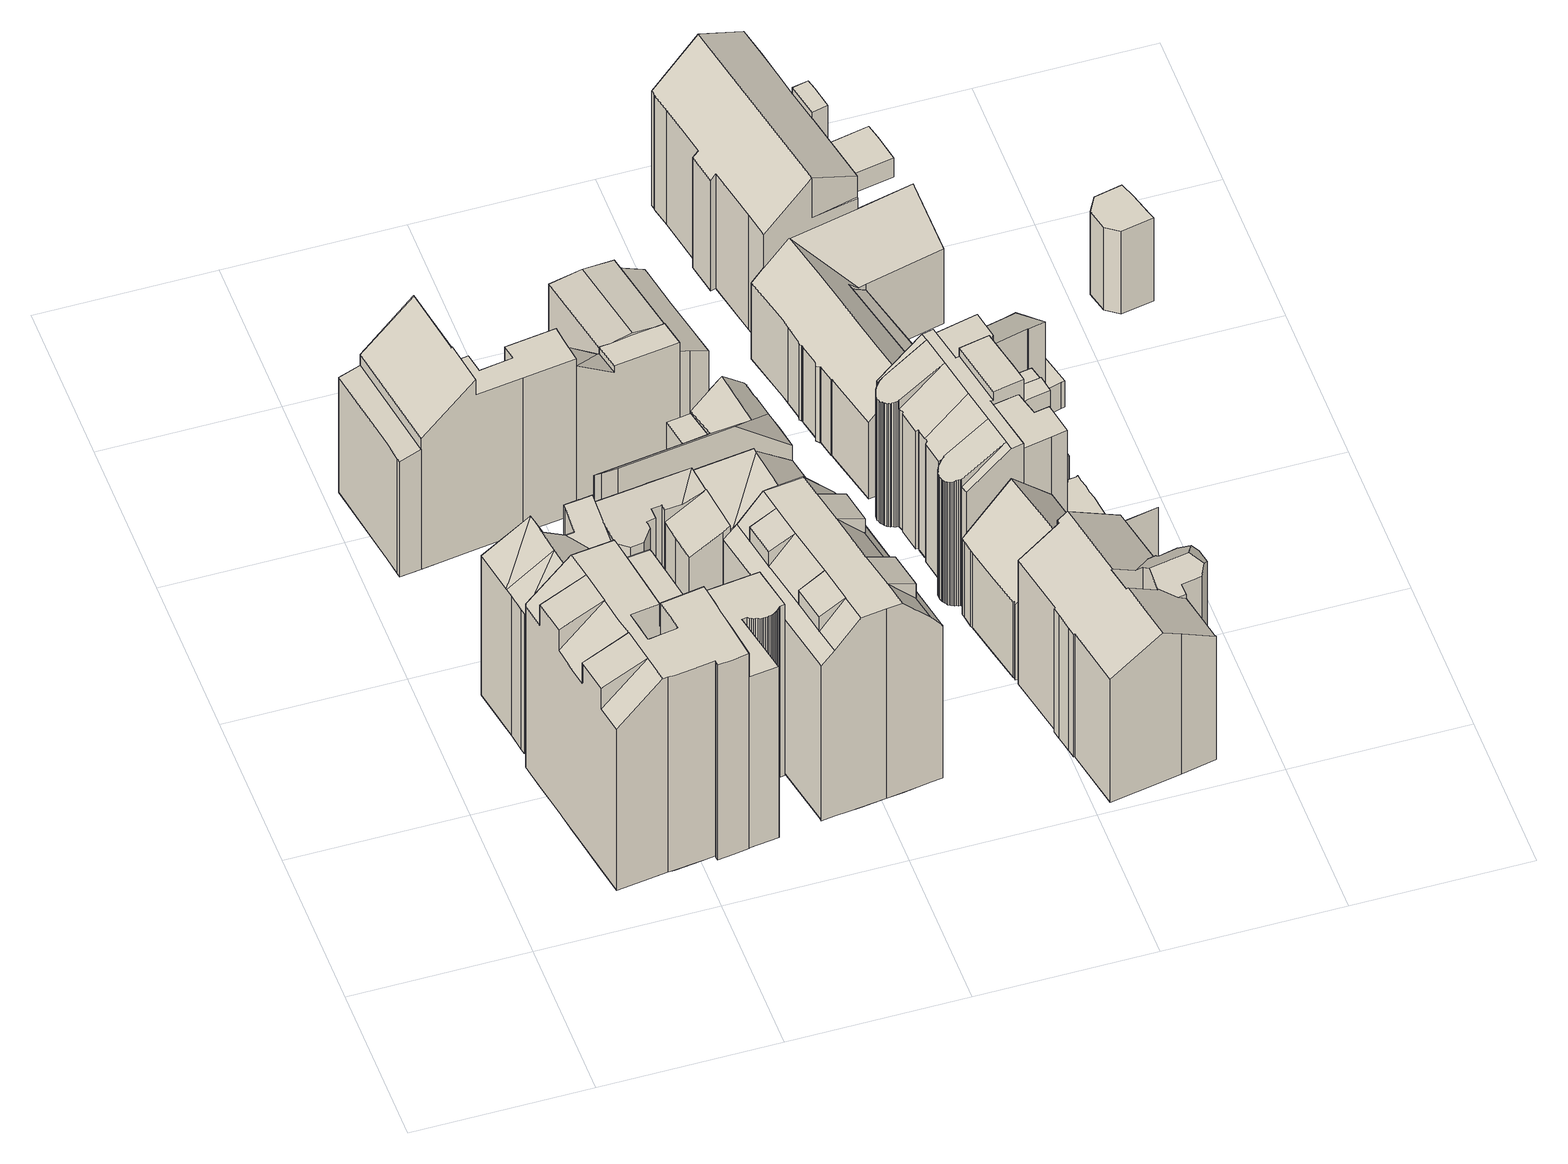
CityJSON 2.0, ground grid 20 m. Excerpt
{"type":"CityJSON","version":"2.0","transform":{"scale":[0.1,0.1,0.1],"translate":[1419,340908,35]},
"CityObjects":{
"building1":{"type":"Building","children":["building1-1","building1-2","building1-3"]},
"building1-1":{"type":"BuildingPart","attributes":{"measuredHeight":22.41,"roofType":"PULTDACH","HoeheDach":"60","NiedrigsteTraufeDesGebaeudes":"58","Blattnummer":"102081","HoeheGrund":"37"},"parents":["building1"],"geometry":[{"type":"Solid","lod":"2","boundaries":[[[[0,1,2]],[[3,4,5,6]],[[7,8,9,10]],[[10,9,11,12]],[[12,11,13,14]],[[14,13,15,16]],[[16,15,17,18]],[[18,17,19,20]],[[20,19,4,3]],[[21,22,23,24]],[[25,1,0,26]],[[27,21,24,28,7,10,12,14,16,18,20,3,6,29,25,26]],[[21,27,26,0,2,22]],[[7,28,24,23,30,8]],[[5,31,1,25,29,6]],[[19,17,15,13,11,9,8,30,23,22,2,1,31,5,4]]]]}]},
"building1-2":{"type":"BuildingPart","attributes":{"measuredHeight":23.78,"roofType":"PULTDACH","HoeheDach":"61","NiedrigsteTraufeDesGebaeudes":"57","Blattnummer":"102081","HoeheGrund":"37"},"parents":["building1"],"geometry":[{"type":"Solid","lod":"2","boundaries":[[[[32,33,34,35,36,37,38,39,40,41]],[[42,43,44]],[[45,32,41,46,43,42]],[[47,48,49,50,32,45]],[[51,33,32,50]],[[52,35,34]],[[53,49,48,54]],[[54,48,47,55]],[[56,57,58,59]],[[59,58,60,61]],[[61,60,62,63]],[[64,65,66,67]],[[68,69,70,71,72,73,74,75,76,53,54,55,77,78,79,80,81,82,83,84,56,59,61,63,85,64,67]],[[78,77,55,47,45,42,44,79]],[[75,74,73,72,52,34,33,51]],[[69,68,67,66,38,37]],[[36,35,52,72,71,70,69,37]],[[62,86,65,64,85,63]],[[40,39,57,56,84,83]],[[53,76,75,51,50,49]],[[41,40,83,82,81,46]],[[44,43,46,81,80,79]],[[38,66,65,86,62,60,58,57,39]]]]}]},
"building1-3":{"type":"BuildingPart","attributes":{"measuredHeight":22.8,"roofType":"PULTDACH","HoeheDach":"60","NiedrigsteTraufeDesGebaeudes":"57","Blattnummer":"102081","HoeheGrund":"37"},"parents":["building1"],"geometry":[{"type":"Solid","lod":"2","boundaries":[[[[87,88,89,90,91,92]],[[93,94,95,96,97,98]],[[93,92,91,94]],[[94,91,90,95]],[[95,90,89,96]],[[96,89,88,97]],[[97,88,87,98]],[[98,87,92,93]]]]}]},
"building2":{"type":"Building","children":["building2-1","building2-2","building2-3"]},
"building2-1":{"type":"BuildingPart","attributes":{"measuredHeight":25.05,"roofType":"FLACHDACH","HoeheDach":"60","NiedrigsteTraufeDesGebaeudes":"60","Blattnummer":"102081","HoeheGrund":"35"},"parents":["building2"],"geometry":[{"type":"Solid","lod":"2","boundaries":[[[[99,100,101,102,103,104,105,106,107,108,109,110,111,112,113,114,115,116,117,118,119,120,121,122,123,124,125]],[[126,127,128,129,130,131,132,133,134,135,136,137,138,139,140,141,142,143,144,145,146,147,148,149,150,151,152]],[[152,151,100,99]],[[151,150,101,100]],[[150,149,102,101]],[[149,148,103,102]],[[148,147,104,103]],[[147,146,105,104]],[[146,145,106,105]],[[145,144,107,106]],[[144,143,108,107]],[[143,142,109,108]],[[142,141,110,109]],[[141,140,111,110]],[[140,139,112,111]],[[139,138,113,112]],[[138,137,114,113]],[[137,136,115,114]],[[136,135,116,115]],[[135,134,117,116]],[[134,133,118,117]],[[133,132,119,118]],[[132,131,120,119]],[[131,130,121,120]],[[130,129,122,121]],[[129,128,123,122]],[[128,127,124,123]],[[127,126,125,124]],[[126,152,99,125]]]]}]},
"building2-2":{"type":"BuildingPart","attributes":{"measuredHeight":28.47,"roofType":"FLACHDACH","HoeheDach":"64","NiedrigsteTraufeDesGebaeudes":"59","Blattnummer":"102081","HoeheGrund":"35"},"parents":["building2"],"geometry":[{"type":"Solid","lod":"2","boundaries":[[[[153,154,155,156,157,158]],[[159,160,154,161]],[[162,163,164,165,166]],[[167,168,163,169]],[[170,158,157,171]],[[171,157,156,172]],[[153,161,154]],[[160,159,173]],[[174,166,165]],[[163,162,169]],[[175,176,177,178]],[[179,180,181,182]],[[183,184,185,186]],[[187,188,189,190]],[[190,189,191,192]],[[193,194,195,196,197,198,167,169,162,166,174,199,173,159,161,153,158,170]],[[156,155,200,201,202,176,175,203,204,205,172]],[[206,207,208,209,210,211,212,213,214,182,181,186,185]],[[215,187,190,192,216,217,218,219,198,197,196,195,194,193,170,171,172,205,204,203,175,178,220,221,179,182,214,213,212,211,210],[222,223,224,225,226,227,228,229]],[[154,160,230,165,164,163,168,231,232,233,191,189,188,234,209,208,207,206,185,184,235,236,237,238,239,240,241,242,243,200,155]],[[244,245,246,183,186,181,180,247,248,177,176,202,201]],[[243,242,241,246,245,244,201,200]],[[218,217,216,192,191,233,232,231]],[[248,247,180,179,221,220,178,177]],[[187,215,210,209,234,188]],[[222,229,236,235,184,183,223]],[[238,237,236,229,228,227]],[[239,238,227,226,225,240]],[[225,224,223,183,246,241,240]],[[198,219,218,231,168,167]],[[199,174,165,230,160,173]]]]}]},
"building2-3":{"type":"BuildingPart","attributes":{"measuredHeight":27.69,"roofType":"FLACHDACH","HoeheDach":"63","NiedrigsteTraufeDesGebaeudes":"58","Blattnummer":"102081","HoeheGrund":"36"},"parents":["building2"],"geometry":[{"type":"Solid","lod":"2","boundaries":[[[[249,250,251,252]],[[252,251,253,254]],[[255,256,257,258]],[[258,257,259,260]],[[259,261,260]],[[262,263,264,265,266,267,268,269,270,271,272,273,274,275,276,277,249,252,254,278,255,258,260]],[[279,280,281,282,275,274,273,272]],[[267,266,265,264,283,284,285,286]],[[282,287,288,250,249,277,276,275]],[[264,263,262,260,261,289,290,283]],[[291,256,255,278,254,253]],[[292,293,294,286,285,295,296,297,298,280,279,299]],[[298,300,281,280]],[[301,302,300,303]],[[296,304,302,297]],[[305,306,304,307]],[[300,302,304,306,284,283,290,308,309,310,311,287,282,281]],[[285,284,306,295]],[[311,312,288,287]],[[310,313,314,311]],[[309,315,316,310]],[[308,317,318,309]],[[312,316,315,319,289,261,259,257,256,291,253,251,250,288]],[[290,289,319,308]],[[271,299,279,272]],[[267,286,294,268]],[[268,294,293,269]],[[269,293,292,270]],[[270,292,299,271]],[[298,303,300]],[[302,301,297]],[[297,301,303,298]],[[296,307,304]],[[306,305,295]],[[295,305,307,296]],[[311,314,312]],[[312,314,313,316]],[[316,313,310]],[[309,318,315]],[[315,318,317,319]],[[319,317,308]]]]}]},
"building3":{"type":"Building","children":["building3-1","building3-2","building3-3","building3-4","building3-5","building3-6"]},
"building3-1":{"type":"BuildingPart","attributes":{"measuredHeight":7.3,"roofType":"FLACHDACH","HoeheDach":"45","NiedrigsteTraufeDesGebaeudes":"45","Blattnummer":"102081","HoeheGrund":"38"},"parents":["building3"],"geometry":[{"type":"Solid","lod":"2","boundaries":[[[[320,321,322,323,324,325,326,327,328,329,330,331]],[[332,333,334,335,336,337,338,339,340,341,342,343]],[[343,342,321,320]],[[342,341,322,321]],[[341,340,323,322]],[[340,339,324,323]],[[339,338,325,324]],[[338,337,326,325]],[[337,336,327,326]],[[336,335,328,327]],[[335,334,329,328]],[[334,333,330,329]],[[333,332,331,330]],[[332,343,320,331]]]]}]},
"building3-2":{"type":"BuildingPart","attributes":{"measuredHeight":24.81,"roofType":"PULTDACH","HoeheDach":"63","NiedrigsteTraufeDesGebaeudes":"57","Blattnummer":"102081","HoeheGrund":"38"},"parents":["building3"],"geometry":[{"type":"Solid","lod":"2","boundaries":[[[[344,345,346,347,348,349,350,351,352,353]],[[354,355,356,357]],[[353,358,359,344]],[[360,352,351,361]],[[361,351,350,362]],[[362,350,349,363]],[[363,349,348,364]],[[364,348,347,365]],[[365,347,346,366]],[[366,346,345,367]],[[367,368,369,370,371,354,357,372,360,361,362,363,364,365,366]],[[369,373,374,370]],[[369,368,367,345,344,359,373]],[[356,358,353,352,360,372,357]],[[374,375,355,354,371,370]],[[373,359,358,356,355,375,374]]]]}]},
"building3-3":{"type":"BuildingPart","attributes":{"measuredHeight":17.51,"roofType":"PULTDACH","HoeheDach":"55","NiedrigsteTraufeDesGebaeudes":"55","Blattnummer":"102081","HoeheGrund":"38"},"parents":["building3"],"geometry":[{"type":"Solid","lod":"2","boundaries":[[[[376,377,378,379,380,381]],[[382,370,369,383,384,385]],[[382,381,380,370]],[[370,380,379,369]],[[369,379,378,383]],[[383,378,377,384]],[[385,384,377,376,381,382]]]]}]},
"building3-4":{"type":"BuildingPart","attributes":{"measuredHeight":20.35,"roofType":"FLACHDACH","HoeheDach":"58","NiedrigsteTraufeDesGebaeudes":"58","Blattnummer":"102081","HoeheGrund":"38"},"parents":["building3"],"geometry":[{"type":"Solid","lod":"2","boundaries":[[[[386,387,388,389]],[[390,391,392,393]],[[393,392,387,386]],[[392,391,388,387]],[[391,390,389,388]],[[390,393,386,389]]]]}]},
"building3-5":{"type":"BuildingPart","attributes":{"measuredHeight":22.16,"roofType":"SATTELDACH","HoeheDach":"60","NiedrigsteTraufeDesGebaeudes":"57","Blattnummer":"102081","HoeheGrund":"37"},"parents":["building3"],"geometry":[{"type":"Solid","lod":"2","boundaries":[[[[394,395,396,397]],[[398,399,396,395]],[[400,401,402,403,404]],[[405,406,407,408,409,410,401,411,412]],[[402,409,413,414,403]],[[415,394,397,416]],[[400,411,401]],[[409,408,413]],[[398,405,412,399]],[[415,417,418,419,407,406,405,398,395,394]],[[418,417,415,416,420,421,422,423,424,425,426,419]],[[397,396,399,412,421,420,416]],[[413,408,407,419,426,425,414]],[[422,421,412,411,400,404,423]],[[410,409,402,401]],[[404,403,414,425,424,423]]]]}]},
"building3-6":{"type":"BuildingPart","attributes":{"measuredHeight":18.93,"roofType":"PULTDACH","HoeheDach":"56","NiedrigsteTraufeDesGebaeudes":"55","Blattnummer":"102081","HoeheGrund":"37"},"parents":["building3"],"geometry":[{"type":"Solid","lod":"2","boundaries":[[[[427,428,429,430,431,432,433]],[[425,434,435,436,437,438,419]],[[425,433,432,434]],[[434,432,431,435]],[[437,429,428,438]],[[438,428,427,419]],[[419,427,433,425]],[[430,429,437,436,435,431]]]]}]},
"building4":{"type":"Building","children":["building4-1","building4-2"]},
"building4-1":{"type":"BuildingPart","attributes":{"measuredHeight":5.82,"roofType":"FLACHDACH","HoeheDach":"43","NiedrigsteTraufeDesGebaeudes":"43","Blattnummer":"102081","HoeheGrund":"37"},"parents":["building4"],"geometry":[{"type":"Solid","lod":"2","boundaries":[[[[439,440,441,442,443,444]],[[445,446,447,448,449,450]],[[450,449,440,439]],[[449,448,441,440]],[[448,447,442,441]],[[447,446,443,442]],[[446,445,444,443]],[[445,450,439,444]]]]}]},
"building4-2":{"type":"BuildingPart","attributes":{"measuredHeight":11.66,"roofType":"PULTDACH","HoeheDach":"49","NiedrigsteTraufeDesGebaeudes":"44","Blattnummer":"102081","HoeheGrund":"37"},"parents":["building4"],"geometry":[{"type":"Solid","lod":"2","boundaries":[[[[451,452,453,454]],[[455,456,457,458,459,460,452,451]],[[461,462,463,464,465,459,458]],[[459,465,466,467,468,469,470,471,472]],[[473,454,453,474]],[[472,460,459]],[[475,456,455,476]],[[477,464,463,478]],[[478,463,462,479]],[[457,461,458]],[[480,471,470,481]],[[481,470,469,482]],[[482,469,468,483]],[[483,468,467,484]],[[484,467,466,485]],[[477,478,479,486,475,476,487,473,474,488,489,480,481,482,483,484,485]],[[453,452,460,472,471,480,489,488,474]],[[477,485,466,465,464]],[[475,486,479,462,461,457,456]],[[487,476,455,451,454,473]]]]}]},
"building5":{"type":"Building","children":["building5-1","building5-2"]},
"building5-1":{"type":"BuildingPart","attributes":{"measuredHeight":9.19,"roofType":"FLACHDACH","HoeheDach":"47","NiedrigsteTraufeDesGebaeudes":"47","Blattnummer":"102081","HoeheGrund":"37"},"parents":["building5"],"geometry":[{"type":"Solid","lod":"2","boundaries":[[[[438,490,491,418,419]],[[492,493,494,495,496]],[[496,495,490,438]],[[495,494,491,490]],[[494,493,418,491]],[[493,492,419,418]],[[492,496,438,419]]]]}]},
"building5-2":{"type":"BuildingPart","attributes":{"measuredHeight":15.71,"roofType":"PULTDACH","HoeheDach":"53","NiedrigsteTraufeDesGebaeudes":"47","Blattnummer":"102081","HoeheGrund":"37"},"parents":["building5"],"geometry":[{"type":"Solid","lod":"2","boundaries":[[[[497,498,499,500,501,502,503]],[[504,501,500,505,506,507]],[[508,509,510,500,499]],[[500,510,511,512,513,514,515,516,517,518,505]],[[519,503,502,520]],[[521,498,497,522]],[[522,497,503,519]],[[523,507,506,524]],[[525,504,507,523]],[[526,509,508,527]],[[528,518,517,529]],[[529,517,516,530]],[[530,516,515,531]],[[531,515,514,532]],[[532,514,513,533]],[[533,513,512,534]],[[512,511,534]],[[535,521,522,519,520,536,525,523,524,537,528,529,530,531,532,533,534,538,526,527]],[[510,509,526,538,534,511]],[[506,505,518,528,537,524]],[[521,535,527,508,499,498]],[[502,501,504,525,536,520]]]]}]},
"building6":{"type":"Building","children":["building6-1","building6-2"]},
"building6-1":{"type":"BuildingPart","attributes":{"measuredHeight":13.15,"roofType":"PULTDACH","HoeheDach":"50","NiedrigsteTraufeDesGebaeudes":"43","Blattnummer":"102081","HoeheGrund":"37"},"parents":["building6"],"geometry":[{"type":"Solid","lod":"2","boundaries":[[[[539,540,541,542]],[[542,541,543,544]],[[544,543,545,546]],[[547,548,549,550,540,539]],[[548,551,546,545,552,549]],[[551,548,547,539,542,544,546]],[[550,549,552,545,543,541,540]]]]}]},
"building6-2":{"type":"BuildingPart","attributes":{"measuredHeight":13.2,"roofType":"PULTDACH","HoeheDach":"50","NiedrigsteTraufeDesGebaeudes":"44","Blattnummer":"102081","HoeheGrund":"37"},"parents":["building6"],"geometry":[{"type":"Solid","lod":"2","boundaries":[[[[545,553,554,555,556,557,558,543]],[[559,560,561,562,563,564,565,566]],[[559,543,558,560]],[[562,556,555,563]],[[563,555,554,564]],[[564,554,553,565]],[[565,553,545,566]],[[566,545,543,559]],[[557,556,562,561,560,558]]]]}]},
"building7":{"type":"Building","attributes":{"measuredHeight":21.78,"roofType":"SATTELDACH","HoeheDach":"58","NiedrigsteTraufeDesGebaeudes":"54","Blattnummer":"102081","HoeheGrund":"36"},"geometry":[{"type":"Solid","lod":"2","boundaries":[[[[567,568,569,570,571,572,573,574,575,576,577,578,579,580,581,582]],[[578,583,584,585,586,579]],[[574,587,588,589,590,591,592,593,575]],[[594,595,596,597,598,599,600,584,583]],[[592,591,601,602,603,604,596,595]],[[604,605,606,597,596]],[[607,582,581,608]],[[608,581,580,609]],[[610,577,576,611]],[[612,573,572,613]],[[613,572,571,614]],[[614,571,570,615]],[[615,570,569,616]],[[616,569,568,617]],[[617,568,567,618]],[[618,567,582,607]],[[619,589,588,620]],[[620,588,587,621]],[[584,600,585]],[[622,599,598,623]],[[624,603,602,625]],[[590,601,591]],[[626,606,605,627]],[[628,624,625,629,619,620,621,630,612,613,614,615,616,617,618,607,608,609,631,632,633,622,623,634,626,627],[635,636,637,638,639,610,611,640,641]],[[610,639,638,637,594,583,578,577]],[[636,635,641,593,592,595,594,637]],[[624,628,627,605,604,603]],[[597,606,626,634,623,598]],[[601,590,589,619,629,625,602]],[[585,600,599,622,633,632,586]],[[612,630,621,587,574,573]],[[576,575,593,641,640,611]],[[580,579,586,632,631,609]]]]}]},
"building8":{"type":"Building","attributes":{"measuredHeight":16.93,"roofType":"SATTELDACH","HoeheDach":"53","NiedrigsteTraufeDesGebaeudes":"47","Blattnummer":"102081","HoeheGrund":"36"},"geometry":[{"type":"Solid","lod":"2","boundaries":[[[[642,643,644,645]],[[646,647,648,649]],[[649,648,650,651]],[[651,650,643,642]],[[652,653,654,655]],[[655,654,656,657]],[[657,656,658,659]],[[659,658,660,661]],[[661,660,662,663]],[[664,665,666,667]],[[667,666,668,669]],[[670,671,672,673]],[[673,672,674,675]],[[675,674,676,677]],[[677,676,678,679]],[[679,680,681,682,652,655,657,659,661,663,683,646,649,651,642,645,684,664,667,669,685,686,687,670,673,675,677]],[[652,682,681,680,679,678,688,689,690,653]],[[691,692,686,685,669,668]],[[692,693,671,670,687,686]],[[683,663,662,694,647,646]],[[644,695,665,664,684,645]],[[688,678,676,674,672,671,693,692,689]],[[696,690,689,692,691,668,666,665,695]],[[650,648,647,694,662,660,658,656,654,653,690,696,695,644,643]]]]}]},
"building9":{"type":"Building","children":["building9-1","building9-2","building9-3","building9-4","building9-5","building9-6","building9-7"]},
"building9-1":{"type":"BuildingPart","attributes":{"measuredHeight":20.37,"roofType":"FLACHDACH","HoeheDach":"57","NiedrigsteTraufeDesGebaeudes":"57","Blattnummer":"102081","HoeheGrund":"37"},"parents":["building9"],"geometry":[{"type":"Solid","lod":"2","boundaries":[[[[697,698,699,700,701]],[[702,703,704,705,706]],[[706,705,698,697]],[[705,704,699,698]],[[704,703,700,699]],[[703,702,701,700]],[[702,706,697,701]]]]}]},
"building9-2":{"type":"BuildingPart","attributes":{"measuredHeight":20.13,"roofType":"FLACHDACH","HoeheDach":"57","NiedrigsteTraufeDesGebaeudes":"57","Blattnummer":"102081","HoeheGrund":"37"},"parents":["building9"],"geometry":[{"type":"Solid","lod":"2","boundaries":[[[[707,708,709,710,711,712,713,714]],[[715,716,717,718,719,720,721,722]],[[722,721,708,707]],[[721,720,709,708]],[[720,719,710,709]],[[719,718,711,710]],[[718,717,712,711]],[[717,716,713,712]],[[716,715,714,713]],[[715,722,707,714]]]]}]},
"building9-3":{"type":"BuildingPart","attributes":{"measuredHeight":22.31,"roofType":"PULTDACH","HoeheDach":"59","NiedrigsteTraufeDesGebaeudes":"54","Blattnummer":"102081","HoeheGrund":"37"},"parents":["building9"],"geometry":[{"type":"Solid","lod":"2","boundaries":[[[[723,724,725,726,727,728,729,730,731,732,733,734,735,736,737,738,739,740,741,742,743,744,745,746,747,748,749,750,751,752,753,754]],[[755,740,756,757]],[[758,759,760,761,762,763,764,739,765]],[[766,767,768,769,770,771,772,773,774,775,776,777,778,779,780,781,782,783,784,785,786,787,788,789,790,791,792,793,794,795,796,797]],[[798,799,800,783,764,763,801,802,803]],[[804,805,782,806]],[[740,739,764,783,782,805,807,808,809,810,811,812,756]],[[813,814,815,816,817,818,819,820]],[[821,822,823,824,825]],[[826,754,753,827]],[[827,753,752,828]],[[828,752,751,829]],[[829,751,750,830]],[[830,750,749,831]],[[831,749,748,832]],[[832,748,747,833]],[[833,747,746,834]],[[834,746,745,835]],[[835,745,744,836]],[[836,744,743,837]],[[837,743,742,838]],[[755,741,740]],[[739,738,765]],[[839,737,736,840]],[[840,736,735,841]],[[841,735,734,842]],[[842,734,733,843]],[[843,733,732,844]],[[844,732,731,845]],[[845,731,730,846]],[[846,730,729,847]],[[847,729,728,848]],[[848,728,727,849]],[[849,727,726,850]],[[850,726,725,851]],[[851,725,724,852]],[[852,724,723,853]],[[853,723,754,826]],[[854,762,761,855]],[[855,761,760,856]],[[856,760,759,857]],[[857,759,758,858]],[[859,797,796,860]],[[860,796,795,861]],[[861,795,794,862]],[[862,794,793,863]],[[863,793,792,864]],[[864,792,791,865]],[[865,791,790,866]],[[866,790,789,867]],[[867,789,788,868]],[[868,788,787,869]],[[869,787,786,870]],[[870,786,785,871]],[[800,784,783]],[[782,781,806]],[[872,780,779,873]],[[873,779,778,874]],[[874,778,777,875]],[[875,777,776,876]],[[876,776,775,877]],[[877,775,774,878]],[[878,774,773,879]],[[879,773,772,880]],[[880,772,771,881]],[[881,771,770,882]],[[882,770,769,883]],[[883,769,768,884]],[[884,768,767,885]],[[885,767,766,886]],[[886,766,797,859]],[[887,803,802,888]],[[889,799,798,890]],[[890,798,803,887]],[[699,812,811,698]],[[891,808,807,892]],[[825,816,815,821]],[[809,813,820,810]],[[893,824,823,894]],[[891,895,896,897,898,894,823,822,821,815,814,813,809,808]],[[898,897,896,895,891,892,899,900,901,872,873,874,875,876,877,878,879,880,881,882,883,884,885,886,859,860,861,862,863,864,865,866,867,868,869,870,871,902,889,890,887,888,903,904,854,855,856,857,858,905,839,840,841,842,843,844,845,846,847,848,849,850,851,852,853,826,827,828,829,830,831,832,833,834,835,836,837,838,906,907,908,699,698,909,697,910,911,912,893,894]],[[904,903,888,802,801,763,762,854]],[[818,817,816,912,911,910,697,819]],[[816,825,824,893,912]],[[811,810,820,819,697,909,698]],[[900,899,892,807,805,804]],[[901,900,804,806,781,780,872]],[[902,871,785,784,800,799,889]],[[757,756,812,699,908,907]],[[905,858,758,765,738,737,839]],[[906,838,742,741,755,757,907]]]]}]},
"building9-4":{"type":"BuildingPart","attributes":{"measuredHeight":3.85,"roofType":"FLACHDACH","HoeheDach":"40","NiedrigsteTraufeDesGebaeudes":"40","Blattnummer":"102081","HoeheGrund":"37"},"parents":["building9"],"geometry":[{"type":"Solid","lod":"2","boundaries":[[[[913,914,697,911]],[[914,915,701,697]],[[915,916,700,701]],[[916,917,918,700]],[[917,919,920,918]],[[919,921,922,920]],[[921,923,924,922]],[[923,925,926,924]],[[925,927,928,926]],[[927,929,930,928]],[[930,911,697,701,700,918,920,922,924,926,928]],[[927,925,923,921,919,917,916,915,914,913,929]],[[929,913,911,930]]]]}]},
"building9-5":{"type":"BuildingPart","attributes":{"measuredHeight":3.99,"roofType":"FLACHDACH","HoeheDach":"41","NiedrigsteTraufeDesGebaeudes":"41","Blattnummer":"102081","HoeheGrund":"37"},"parents":["building9"],"geometry":[{"type":"Solid","lod":"2","boundaries":[[[[931,932,933,934,935,936,937,938,939,940,941,942,943,944,945,946]],[[947,948,949,950,951,952,953,954,955,956,957,958,959,960,961,962]],[[962,961,932,931]],[[961,960,933,932]],[[960,959,934,933]],[[959,958,935,934]],[[958,957,936,935]],[[957,956,937,936]],[[956,955,938,937]],[[955,954,939,938]],[[954,953,940,939]],[[953,952,941,940]],[[952,951,942,941]],[[951,950,943,942]],[[950,949,944,943]],[[949,948,945,944]],[[948,947,946,945]],[[947,962,931,946]]]]}]},
"building9-6":{"type":"BuildingPart","attributes":{"measuredHeight":18.67,"roofType":"FLACHDACH","HoeheDach":"55","NiedrigsteTraufeDesGebaeudes":"55","Blattnummer":"102081","HoeheGrund":"37"},"parents":["building9"],"geometry":[{"type":"Solid","lod":"2","boundaries":[[[[963,964,965,966]],[[967,968,969,970]],[[970,969,964,963]],[[969,968,965,964]],[[968,967,966,965]],[[967,970,963,966]]]]}]},
"building9-7":{"type":"BuildingPart","attributes":{"measuredHeight":15.7,"roofType":"FLACHDACH","HoeheDach":"53","NiedrigsteTraufeDesGebaeudes":"53","Blattnummer":"102081","HoeheGrund":"37"},"parents":["building9"],"geometry":[{"type":"Solid","lod":"2","boundaries":[[[[971,710,709,972]],[[973,974,975,976]],[[976,975,710,971]],[[975,974,709,710]],[[974,973,972,709]],[[973,976,971,972]]]]}]},
"building10":{"type":"Building","children":["building10-1","building10-2"]},
"building10-1":{"type":"BuildingPart","attributes":{"measuredHeight":19.92,"roofType":"FLACHDACH","HoeheDach":"58","NiedrigsteTraufeDesGebaeudes":"58","Blattnummer":"102081","HoeheGrund":"38"},"parents":["building10"],"geometry":[{"type":"Solid","lod":"2","boundaries":[[[[977,978,979,980,981]],[[982,983,984,985,986]],[[986,985,978,977]],[[985,984,979,978]],[[984,983,980,979]],[[983,982,981,980]],[[982,986,977,981]]]]}]},
"building10-2":{"type":"BuildingPart","attributes":{"measuredHeight":21.93,"roofType":"PULTDACH","HoeheDach":"59","NiedrigsteTraufeDesGebaeudes":"54","Blattnummer":"102081","HoeheGrund":"37"},"parents":["building10"],"geometry":[{"type":"Solid","lod":"2","boundaries":[[[[987,988,989,990,991,992,993]],[[994,995,996]],[[997,998,999,1000]],[[1000,999,1001,1002]],[[1002,1001,1003,1004]],[[1004,1003,1005,1006]],[[1006,1005,1007,1008]],[[1008,1007,1009,1010]],[[1010,1009,1011,1012]],[[1012,1011,1013,1014]],[[1014,1013,1015,1016]],[[1017,992,991,1018]],[[995,988,987,996]],[[1019,1020,997,1000,1002,1004,1006,1008,1010,1012,1014,1016,1021,1017,1018,1022,1023,1024,1025]],[[990,989,988,995,994,1025,1024,1023,1022,1018,991]],[[997,1020,1019,1025,994,996,987,1026,998]],[[1015,993,992,1017,1021,1016]],[[1013,1011,1009,1007,1005,1003,1001,999,998,1026,987,993,1015]]]]}]},
"building11":{"type":"Building","children":["building11-1","building11-2","building11-3"]},
"building11-1":{"type":"BuildingPart","attributes":{"measuredHeight":10.96,"roofType":"PULTDACH","HoeheDach":"48","NiedrigsteTraufeDesGebaeudes":"47","Blattnummer":"102081","HoeheGrund":"37"},"parents":["building11"],"geometry":[{"type":"Solid","lod":"2","boundaries":[[[[1027,1028,1029,1030]],[[1031,1032,1033,1034]],[[1035,1036,1037,1027,1030,1038,1039,1031,1034]],[[1040,1041,1039,1038,1030,1029]],[[1036,1035,1034,1033,1042,1043]],[[1041,1032,1031,1039]],[[1037,1036,1043,1044,1028,1027]],[[1042,1033,1032,1041,1040,1043]],[[1044,1043,1040,1029,1028]]]]}]},
"building11-2":{"type":"BuildingPart","attributes":{"measuredHeight":15.13,"roofType":"SATTELDACH","HoeheDach":"52","NiedrigsteTraufeDesGebaeudes":"48","Blattnummer":"102081","HoeheGrund":"37"},"parents":["building11"],"geometry":[{"type":"Solid","lod":"2","boundaries":[[[[1045,1046,1047,1048,1049,1050,1051,1052,1053]],[[1054,1055,1056,1057,1058,1059,1060,1061,1062,1063]],[[1064,1065,1066,1058,1057,1056,1055,1054,1067,1068,1069,1070,1071,1072,1073,1074,1075,1076,1077,1078,1079,1080,1081,1082,1083,1053,1052,1051,1050,1084,1085,1086,1087,1088,1089,1090,1091,1092,1093,1094,1095,1096,1097,1098]],[[1099,1100,1101,1102,1103,1104,1105,1106,1107,1108,1109,1110,1111,1112,1113,1114,1063,1062,1115,1116,1046,1045,1117]],[[1116,1115,1062,1061,1118,1119,1120,1121,1122,1047,1046]],[[1060,1059,1123,1124,1125,1126,1127,1128,1129,1130,1118,1061]],[[1090,1089,1088,1087,1131,1132,1122,1121]],[[1120,1119,1092,1091,1090,1121]],[[1119,1118,1130,1129,1095,1094,1093,1092]],[[1065,1064,1098,1126,1125,1124]],[[1129,1128,1127,1097,1096,1095]],[[1068,1067,1114,1113,1112,1069]],[[1082,1081,1100,1099,1117,1083]],[[1122,1132,1131,1133,1134,1135,1049,1048,1047]],[[1083,1117,1045,1053]],[[1069,1112,1111,1070]],[[1070,1111,1110,1071]],[[1071,1110,1109,1072]],[[1072,1109,1108,1073]],[[1073,1108,1107,1074]],[[1074,1107,1106,1075]],[[1075,1106,1105,1076]],[[1076,1105,1104,1077]],[[1077,1104,1103,1078]],[[1078,1103,1102,1079]],[[1079,1102,1101,1080]],[[1080,1101,1100,1081]],[[1054,1063,1114,1067]],[[1050,1049,1135,1084]],[[1084,1135,1134,1085]],[[1085,1134,1133,1086]],[[1086,1133,1131,1087]],[[1065,1124,1123,1066]],[[1066,1123,1059,1058]],[[1097,1127,1126,1098]]]]}]},
"building11-3":{"type":"BuildingPart","attributes":{"measuredHeight":3.78,"roofType":"FLACHDACH","HoeheDach":"42","NiedrigsteTraufeDesGebaeudes":"42","Blattnummer":"102081","HoeheGrund":"38"},"parents":["building11"],"geometry":[{"type":"Solid","lod":"2","boundaries":[[[[1136,1137,1138,1139,1140,1141]],[[1142,1143,1144,1145,1146,1147]],[[1147,1146,1137,1136]],[[1146,1145,1138,1137]],[[1145,1144,1139,1138]],[[1144,1143,1140,1139]],[[1143,1142,1141,1140]],[[1142,1147,1136,1141]]]]}]},
"building12":{"type":"Building","attributes":{"measuredHeight":2.74,"roofType":"FLACHDACH","HoeheDach":"40","NiedrigsteTraufeDesGebaeudes":"40","Blattnummer":"102081","HoeheGrund":"38"},"geometry":[{"type":"Solid","lod":"2","boundaries":[[[[1148,1149,1150,1151,1152,1153]],[[1154,1155,1156,1157,1158,1159]],[[1159,1158,1149,1148]],[[1158,1157,1150,1149]],[[1157,1156,1151,1150]],[[1156,1155,1152,1151]],[[1155,1154,1153,1152]],[[1154,1159,1148,1153]]]]}]},
"building13":{"type":"Building","attributes":{"measuredHeight":12.13,"roofType":"FLACHDACH","HoeheDach":"49","NiedrigsteTraufeDesGebaeudes":"49","Blattnummer":"102081","HoeheGrund":"37"},"geometry":[{"type":"Solid","lod":"2","boundaries":[[[[1160,1161,1162,1163,1164,1165,1166,1167]],[[1168,1169,1170,1171,1172,1173,1174,1175]],[[1175,1174,1161,1160]],[[1174,1173,1162,1161]],[[1173,1172,1163,1162]],[[1172,1171,1164,1163]],[[1171,1170,1165,1164]],[[1170,1169,1166,1165]],[[1169,1168,1167,1166]],[[1168,1175,1160,1167]]]]}]}
},
"vertices":[
[295,333,246],[291,368,246],[268,329,239],[181,354,21],[181,354,246],[237,361,246],[237,361,21],[236,332,21],[236,332,240],[237,320,238],[237,320,21],[227,318,238],[227,318,21],[228,310,236],[228,310,21],[217,296,233],[217,296,21],[202,294,233],[202,294,21],[188,302,235],[188,302,21],[249,327,21],[249,327,239],[248,334,240],[248,334,21],[291,368,21],[295,333,21],[268,329,21],[246,333,21],[242,362,21],[246,333,240],[242,362,246],
[120,293,257],[126,254,257],[127,255,257],[173,299,224],[173,300,224],[172,300,224],[174,300,223],[142,324,241],[117,321,257],[114,338,257],[67,287,224],[112,345,257],[58,339,224],[67,286,224],[112,346,257],[69,276,224],[72,254,224],[73,248,224],[74,248,224],[75,248,225],[178,261,224],[73,248,20],[72,254,20],[69,276,20],[152,325,20],[152,325,241],[150,348,255],[150,348,20],[149,350,257],[149,350,20],[166,352,257],[166,352,20],[181,354,20],[181,354,257],[188,302,223],[188,302,20],[174,300,20],[172,300,20],[173,300,20],[173,299,20],[178,261,20],[127,255,20],[126,254,20],[75,248,20],[74,248,20],[67,286,20],[67,287,20],[58,339,20],[112,345,20],[112,346,20],[114,338,20],[117,321,20],[142,324,20],[167,352,20],[167,352,257],
[252,301,222],[256,271,222],[294,276,243],[302,277,248],[295,333,248],[249,327,222],[249,327,20],[295,333,20],[302,277,20],[294,276,20],[256,271,20],[252,301,20],
[318,151,3],[312,150,3],[311,149,3],[309,147,3],[308,146,3],[306,144,3],[304,143,3],[302,142,3],[300,141,3],[298,141,3],[296,140,3],[294,140,3],[292,140,3],[290,140,3],[288,140,3],[286,141,3],[284,142,3],[282,142,3],[280,143,3],[278,144,3],[276,146,3],[270,145,3],[284,73,3],[285,71,3],[252,67,3],[236,193,3],[308,202,3],[308,202,253],[236,193,253],[252,67,253],[285,71,253],[284,73,253],[270,145,253],[276,146,253],[278,144,253],[280,143,253],[282,142,253],[284,142,253],[286,141,253],[288,140,253],[290,140,253],[292,140,253],[294,140,253],[296,140,253],[298,141,253],[300,141,253],[302,142,253],[304,143,253],[306,144,253],[308,146,253],[309,147,253],[311,149,253],[312,150,253],[318,151,253],
[79,216,237],[131,223,287],[125,254,287],[75,248,238],[75,247,238],[74,246,237],[86,177,267],[137,183,287],[79,216,267],[101,86,267],[153,93,287],[149,116,287],[146,133,287],[94,126,267],[107,54,237],[158,61,287],[101,86,237],[74,246,2],[75,247,2],[75,248,2],[86,177,237],[94,126,237],[212,265,2],[212,265,255],[213,263,255],[213,263,2],[225,191,2],[225,191,255],[236,193,255],[236,193,2],[189,162,255],[189,162,287],[238,170,287],[238,170,255],[217,62,2],[217,62,287],[216,65,287],[216,65,2],[216,68,287],[216,68,2],[79,216,2],[86,177,2],[91,145,2],[94,126,2],[101,86,2],[107,54,2],[91,145,237],[173,260,287],[173,260,255],[178,261,255],[178,261,2],[173,260,2],[125,254,2],[242,145,287],[243,132,287],[247,105,287],[252,67,287],[252,67,2],[247,105,2],[243,132,2],[242,145,2],[238,170,2],[234,64,2],[201,66,2],[171,62,2],[164,62,2],[158,61,2],[218,234,2],[224,195,2],[193,139,2],[189,162,2],[188,161,2],[155,156,2],[159,135,2],[161,118,2],[193,123,2],[195,124,2],[142,154,287],[164,62,287],[171,62,287],[201,66,287],[234,64,287],[193,139,287],[195,124,287],[193,123,287],[161,118,287],[159,135,287],[155,156,287],[188,161,287],[184,189,287],[178,229,287],[178,229,255],[184,189,255],[188,161,255],[224,195,255],[218,234,255],
[424,292,6],[424,292,235],[430,292,227],[430,292,6],[431,286,227],[431,286,6],[436,261,6],[436,261,227],[436,260,228],[436,260,6],[467,95,228],[467,95,6],[467,95,229],[454,93,6],[422,88,6],[404,86,6],[376,82,6],[347,79,6],[332,77,6],[332,79,6],[318,151,6],[308,202,6],[294,276,6],[302,277,6],[309,278,6],[338,281,6],[344,282,6],[383,287,6],[416,290,6],[435,268,6],[302,277,241],[309,278,247],[338,281,283],[344,282,283],[404,86,283],[376,82,283],[347,79,247],[332,77,232],[383,287,283],[416,290,247],[454,93,247],[422,88,283],[435,268,227],[308,202,232],[318,151,232],[332,79,232],[341,110,247],[333,152,247],[321,212,247],[314,251,247],[294,276,232],[343,254,283],[321,212,268],[350,215,283],[314,251,268],[362,156,283],[341,110,268],[370,113,283],[333,152,268],[416,119,283],[407,161,283],[396,221,283],[388,260,283],[421,264,247],[428,225,268],[421,264,268],[440,165,247],[428,225,247],[448,123,268],[440,165,268],[448,123,247],
[111,658,28],[130,661,28],[150,664,28],[221,674,28],[242,676,28],[262,575,28],[222,569,28],[220,587,28],[163,579,28],[166,562,28],[128,556,28],[124,579,28],[124,579,101],[128,556,101],[166,562,101],[163,579,101],[220,587,101],[222,569,101],[262,575,101],[242,676,101],[221,674,101],[150,664,101],[130,661,101],[111,658,101],
[114,525,255],[167,532,255],[226,540,255],[222,569,255],[220,587,255],[163,579,255],[166,562,255],[128,556,255],[124,579,255],[106,576,255],[92,656,29],[92,656,277],[105,576,277],[105,576,29],[106,576,277],[114,525,277],[124,579,29],[128,556,29],[166,562,29],[163,579,29],[220,587,29],[222,569,29],[226,540,29],[167,532,29],[114,525,29],[53,516,29],[32,647,29],[65,652,29],[106,576,29],[53,516,220],[32,647,220],[65,652,251],
[25,541,197],[28,518,197],[29,513,197],[53,516,204],[32,647,204],[8,644,197],[8,644,29],[29,513,29],[28,518,29],[25,541,29],
[92,656,31],[111,658,31],[124,579,31],[105,576,31],[105,576,234],[124,579,234],[111,658,234],[92,656,234],
[226,540,246],[226,540,245],[261,575,216],[222,569,246],[268,546,216],[262,575,216],[262,576,224],[275,577,225],[299,581,228],[279,681,228],[242,676,224],[268,546,225],[326,554,225],[341,556,225],[335,586,225],[323,584,225],[299,581,225],[262,576,225],[262,575,225],[335,586,224],[315,687,224],[226,540,24],[222,569,24],[268,546,24],[326,554,24],[341,556,24],[261,575,24],[262,575,24],[262,576,24],[242,676,24],[279,681,24],[315,687,24],[335,586,24],
[341,556,213],[353,558,207],[374,562,196],[359,638,195],[350,687,195],[349,691,195],[315,687,213],[349,691,24],[350,687,24],[359,638,24],[374,562,24],[353,558,24],
[355,376,22],[333,373,22],[291,368,22],[237,361,22],[232,390,22],[351,405,22],[351,405,80],[232,390,80],[237,361,80],[291,368,80],[333,373,80],[355,376,80],
[222,448,137],[337,465,137],[241,451,137],[222,449,137],[230,404,100],[232,390,88],[348,405,86],[348,411,91],[393,468,134],[392,472,137],[348,405,91],[351,405,94],[355,376,93],[405,382,133],[405,382,134],[455,389,93],[454,394,94],[450,406,95],[450,407,95],[450,408,95],[435,478,99],[392,472,134],[222,449,21],[241,451,21],[232,390,21],[230,404,21],[405,382,21],[355,376,21],[351,405,21],[435,478,21],[450,408,21],[450,407,21],[450,406,21],[454,394,21],[455,389,21],[348,405,21],[222,448,21],[337,465,21],[392,472,21],
[361,520,24],[333,516,24],[341,556,116],[326,554,116],[333,516,116],[361,520,116],[353,558,116],
[235,486,139],[241,451,179],[371,469,179],[398,497,152],[360,520,121],[333,516,121],[232,502,121],[361,520,122],[389,564,152],[374,562,138],[353,558,119],[435,478,121],[430,501,123],[425,525,124],[420,547,126],[420,547,127],[419,549,127],[418,551,127],[416,563,128],[415,565,128],[416,566,128],[414,570,128],[232,502,22],[333,516,22],[241,451,22],[235,486,22],[353,558,22],[374,562,22],[361,520,22],[430,501,22],[435,478,22],[414,570,22],[416,566,22],[415,565,22],[416,563,22],[418,551,22],[419,549,22],[420,547,22],[371,469,22],[360,520,22],[389,564,22],[425,525,22],
[333,373,19],[333,373,90],[355,376,109],[355,376,19],[405,382,150],[405,382,19],[424,292,150],[424,292,19],[339,327,19],[344,282,19],[344,282,83],[339,327,86],[348,282,19],[348,282,86],
[430,292,144],[473,298,96],[475,299,94],[474,303,94],[471,315,94],[455,389,94],[405,382,18],[455,389,18],[471,315,18],[474,303,18],[475,299,18],[473,298,18],[430,292,18],[424,292,18],
[595,119,188],[593,118,188],[595,108,188],[599,89,187],[601,79,187],[602,79,188],[616,7,188],[676,18,225],[662,89,225],[660,89,224],[654,119,224],[656,119,225],[638,209,225],[626,207,218],[627,203,218],[580,193,189],[682,124,209],[703,149,194],[712,151,188],[698,221,188],[697,22,213],[736,30,188],[735,33,188],[724,90,188],[715,88,194],[696,98,204],[696,96,204],[690,126,209],[693,115,217],[738,124,217],[747,143,205],[735,151,197],[713,146,197],[712,151,194],[724,90,194],[722,99,200],[745,103,200],[751,113,207],[757,121,200],[754,139,199],[580,193,8],[627,203,8],[626,207,8],[654,119,8],[660,89,8],[616,7,8],[602,79,8],[601,79,8],[599,89,8],[595,108,8],[593,118,8],[595,119,8],[735,33,8],[736,30,8],[697,22,8],[713,146,8],[735,151,8],[745,103,8],[722,99,8],[754,139,8],[757,121,8],[751,113,8],[724,90,8],[676,18,8],[638,209,8],[698,221,8],[712,151,8],[747,143,8],[696,98,8],[693,115,8],[690,126,8],[682,124,8],[656,119,8],[662,89,8],[696,96,8],
[555,297,15],[555,297,125],[560,298,131],[560,298,15],[559,276,15],[559,276,125],[558,278,125],[558,278,15],[556,292,125],[556,292,15],[626,207,15],[626,207,177],[627,203,177],[627,203,15],[580,193,128],[580,193,15],[577,193,125],[577,193,15],[577,197,126],[577,197,15],[576,197,125],[576,197,15],[657,317,15],[657,317,136],[665,275,137],[665,275,15],[680,278,122],[680,278,15],[732,270,15],[732,270,123],[735,270,123],[735,270,15],[735,266,128],[735,266,15],[741,229,177],[741,229,15],[698,221,177],[698,221,15],[692,220,15],[639,209,15],[633,208,15],[567,238,15],[611,308,15],[683,261,15],[683,260,15],[684,260,15],[692,220,177],[639,209,177],[633,208,184],[683,261,122],[683,260,122],[684,260,122],[567,238,125],[611,308,184],[624,249,184],
[636,454,16],[598,446,16],[589,491,16],[640,503,16],[646,470,16],[646,470,220],[640,503,220],[589,491,220],[598,446,220],[636,454,220],
[625,311,18],[612,378,18],[644,384,18],[646,375,18],[651,355,18],[668,358,18],[675,321,18],[657,317,18],[657,317,220],[675,321,220],[668,358,220],[651,355,220],[646,375,220],[644,384,220],[612,378,220],[625,311,220],
[515,447,193],[516,446,193],[516,444,193],[517,442,193],[518,441,194],[519,439,194],[520,438,195],[522,436,195],[523,435,196],[525,434,196],[526,434,197],[528,433,198],[530,432,199],[532,432,200],[533,432,201],[533,431,201],[585,443,227],[578,479,227],[526,467,200],[526,466,200],[525,466,200],[523,465,199],[522,464,198],[520,462,197],[519,461,196],[518,460,196],[517,458,195],[516,456,195],[516,455,194],[515,453,194],[515,451,193],[515,449,193],[526,467,188],[576,488,227],[524,476,188],[535,425,189],[534,424,188],[539,397,188],[542,397,190],[542,394,190],[544,383,190],[594,395,227],[533,431,189],[540,323,194],[541,321,194],[541,319,194],[542,318,194],[543,316,194],[544,315,195],[545,313,195],[547,312,196],[548,311,196],[550,310,197],[551,309,198],[553,309,199],[555,308,200],[557,308,200],[558,308,201],[558,307,201],[609,319,227],[602,355,227],[551,343,201],[551,342,201],[550,342,200],[548,341,199],[547,340,199],[545,338,198],[544,337,197],[543,336,196],[542,334,196],[541,332,195],[541,331,195],[540,329,194],[540,327,194],[540,325,194],[548,350,188],[550,349,190],[551,343,190],[545,381,190],[545,378,190],[543,377,188],[560,298,190],[611,308,227],[558,307,190],[625,311,227],[612,378,227],[615,378,227],[602,447,227],[598,446,227],[589,491,227],[615,378,239],[644,384,239],[650,385,239],[646,406,239],[642,424,239],[640,435,239],[636,454,239],[602,447,239],[650,385,207],[659,387,207],[680,391,207],[677,411,207],[646,406,207],[515,449,16],[515,451,16],[515,453,16],[516,455,16],[516,456,16],[517,458,16],[518,460,16],[519,461,16],[520,462,16],[522,464,16],[523,465,16],[525,466,16],[526,466,16],[533,432,16],[532,432,16],[530,432,16],[528,433,16],[526,434,16],[525,434,16],[523,435,16],[522,436,16],[520,438,16],[519,439,16],[518,441,16],[517,442,16],[516,444,16],[516,446,16],[515,447,16],[542,394,16],[542,397,16],[539,397,16],[534,424,16],[535,425,16],[540,325,16],[540,327,16],[540,329,16],[541,331,16],[541,332,16],[542,334,16],[543,336,16],[544,337,16],[545,338,16],[547,340,16],[548,341,16],[550,342,16],[551,342,16],[558,308,16],[557,308,16],[555,308,16],[553,309,16],[551,309,16],[550,310,16],[548,311,16],[547,312,16],[545,313,16],[544,315,16],[543,316,16],[542,318,16],[541,319,16],[541,321,16],[540,323,16],[543,377,16],[545,378,16],[550,349,16],[548,350,16],[612,378,16],[625,311,16],[677,411,16],[680,391,16],[615,378,16],[644,384,16],[650,385,16],[659,387,16],[611,308,16],[560,298,16],[558,307,16],[551,343,16],[545,381,16],[544,383,16],[533,431,16],[526,467,16],[524,476,16],[576,488,16],[602,447,16],[640,435,16],[642,424,16],[646,406,16],
[642,424,55],[636,454,55],[646,470,55],[640,503,55],[698,517,55],[698,517,16],[699,517,55],[699,517,16],[702,501,55],[702,501,16],[715,436,55],[715,436,16],[710,435,55],[710,435,16],[707,434,55],[707,434,16],[673,429,55],[673,429,16],
[682,382,17],[694,385,17],[703,403,17],[712,404,17],[714,405,17],[715,398,17],[717,389,17],[718,380,17],[720,371,17],[725,331,17],[723,330,17],[676,321,17],[675,321,17],[668,358,17],[651,355,17],[646,375,17],[646,375,57],[651,355,57],[668,358,57],[675,321,57],[676,321,57],[723,330,57],[725,331,57],[720,371,57],[718,380,57],[717,389,57],[715,398,57],[714,405,57],[712,404,57],[703,403,57],[694,385,57],[682,382,57],
[673,429,17],[677,411,17],[646,406,17],[642,424,17],[642,424,204],[646,406,204],[677,411,204],[673,429,204],
[682,382,18],[680,391,18],[680,391,175],[644,384,175],[646,375,175],[682,382,175],
[569,817,26],[561,856,26],[579,860,26],[582,848,26],[587,821,26],[587,821,226],[582,848,226],[579,860,226],[561,856,226],[569,817,226],
[534,714,244],[587,727,217],[569,817,217],[561,856,217],[549,920,217],[542,954,217],[489,941,244],[587,725,186],[587,727,186],[534,714,186],[479,701,25],[479,701,192],[473,732,192],[473,732,25],[460,797,192],[460,797,25],[454,795,186],[454,795,25],[447,832,186],[447,832,25],[453,833,192],[453,833,25],[441,897,192],[441,897,25],[436,920,192],[436,920,25],[436,923,192],[436,923,25],[435,927,192],[435,927,25],[542,954,25],[549,920,25],[534,714,25],[529,712,25],[489,941,25],[561,856,25],[569,817,25],[587,727,25],[587,725,25],[529,712,239],
[554,656,25],[554,656,134],[574,661,120],[574,661,25],[632,572,25],[632,572,122],[635,559,134],[635,559,25],[601,551,25],[579,546,25],[576,561,25],[597,566,25],[597,564,25],[597,566,120],[597,564,122],[601,551,134],[579,546,134],[576,561,134],
[479,701,145],[508,708,172],[508,708,171],[554,718,171],[587,725,171],[587,725,20],[554,718,20],[508,708,20],[479,701,20],[524,476,20],[556,484,20],[564,485,20],[602,494,20],[640,503,20],[640,503,165],[602,494,165],[564,485,165],[556,484,172],[524,476,141],[703,518,20],[699,517,20],[698,517,20],[515,474,20],[502,529,20],[499,543,20],[498,544,20],[494,564,20],[493,564,20],[490,568,20],[491,571,20],[491,573,20],[486,596,20],[486,599,20],[485,599,20],[483,601,20],[484,605,20],[480,626,20],[478,638,20],[464,697,20],[651,740,20],[651,738,20],[664,682,20],[574,661,20],[567,659,20],[566,659,20],[554,656,20],[579,547,20],[579,546,20],[590,549,20],[591,549,20],[635,559,20],[691,572,20],[705,576,20],[718,521,20],[478,638,131],[480,626,131],[484,605,130],[483,601,129],[485,599,130],[486,599,130],[486,596,130],[491,573,130],[491,571,130],[490,568,129],[493,564,131],[494,564,131],[498,544,131],[499,543,132],[502,529,132],[515,474,132],[544,539,172],[521,648,172],[464,697,131],[590,549,128],[579,546,139],[579,547,139],[554,656,140],[566,659,128],[698,517,165],[699,517,165],[703,518,165],[718,521,165],[705,576,128],[691,572,128],[635,559,128],[591,549,128],[574,661,128],[567,659,128],[664,682,129],[651,738,169],[651,740,171],
[718,521,27],[705,576,27],[708,576,27],[728,581,27],[741,527,27],[737,526,27],[737,526,65],[741,527,65],[728,581,65],[708,576,65],[705,576,65],[718,521,65],
[679,887,25],[630,878,25],[622,920,25],[621,927,25],[669,937,25],[673,920,25],[673,920,53],[669,937,53],[621,927,53],[622,920,53],[630,878,53],[679,887,53],
[875,645,20],[838,638,20],[823,649,20],[817,674,20],[827,692,20],[859,699,20],[865,681,20],[873,651,20],[873,651,141],[865,681,141],[859,699,141],[827,692,141],[817,674,141],[823,649,141],[838,638,141],[875,645,141]
]}
